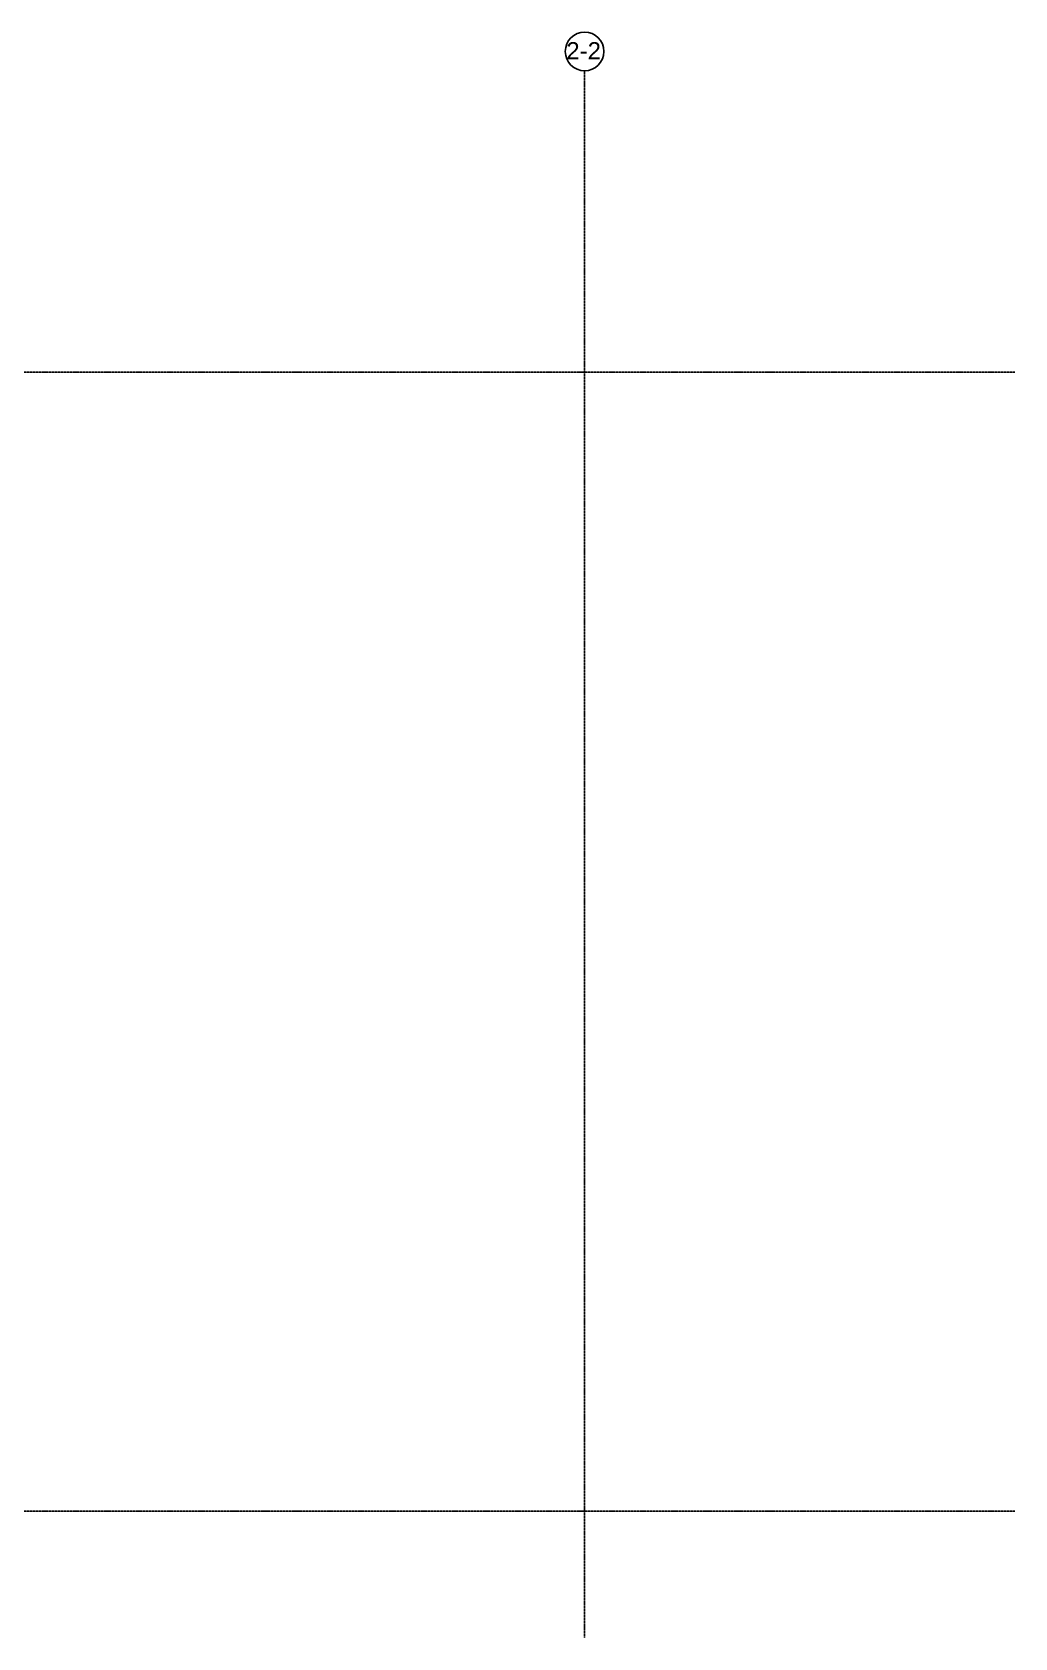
# Model space of a CAD drawing. Header units: millimetres. Extents: x -4391136 to -1798569, y -886572 to -291056.
# Drawn here: x -2661977 to -2639080, y -526125 to -488733 of the extents above; entities that cross this region are included whole.
import ezdxf

# ---------------------------------------------------------------- set-up
doc = ezdxf.new("R2010")
doc.units = ezdxf.units.MM
doc.linetypes.add('Xref-C-1-PP17-AR-2214-01-B$0$DPA_Grid _ Level 100', pattern=[10, 5.5, -1.6, 1.3, -1.6])
doc.layers.add('000 - 0_HIDE_OBJ_FRAMING_DEF_DIMS', color=7, linetype='Continuous', plot=False)
doc.styles.add('Xref-C-1-PP17-AR-2214-01-B$0$Arial', font='arial.ttf', dxfattribs={"height": 400})

# ---------------------------------------------------------------- blocks, each defined once
blk = doc.blocks.new('Xref-C-1-PP17-AR-2214-01-B')
at = {"layer": '000 - 0_HIDE_OBJ_FRAMING_DEF_DIMS', "color": 7, "linetype": 'Xref-C-1-PP17-AR-2214-01-B$0$DPA_Grid _ Level 100'}
for p, q in [((-2715943, -526125), (-2715943, -489633)), ((-2752197, -496649), (-2705919, -496649)), ((-2752197, -523174), (-2705919, -523174))]:
    blk.add_line(p, q, dxfattribs=at)
at = {"layer": '000 - 0_HIDE_OBJ_FRAMING_DEF_DIMS', "color": 7}
blk.add_circle((-2715943, -489183), 450, dxfattribs=at)
at = {"layer": '000 - 0_HIDE_OBJ_FRAMING_DEF_DIMS', "color": 7, "style": 'Xref-C-1-PP17-AR-2214-01-B$0$Arial'}
blk.add_text('2-2', height=400, dxfattribs=at).set_placement((-2716370, -489367))

msp = doc.modelspace()

# ---------------------------------------------------------------- block references
at = {"color": 7}
msp.add_blockref('Xref-C-1-PP17-AR-2214-01-B', (66839, 0), dxfattribs=at)

doc.saveas('drawing.dxf')
